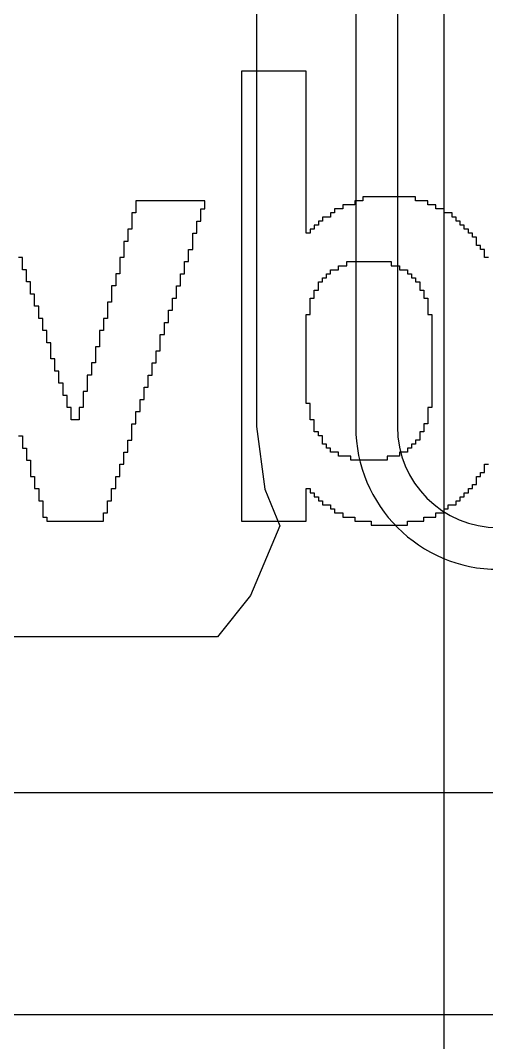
# Model space of a CAD drawing. Header units: millimetres. Extents: x -1.9 to 9.1, y -3.1 to 5.4.
# Drawn here: x 0.3933 to 0.4269, y 0.283 to 0.3566 of the extents above; entities that cross this region are included whole.
import ezdxf

# ---------------------------------------------------------------- set-up
doc = ezdxf.new("R2010")
doc.units = ezdxf.units.MM
doc.header["$MEASUREMENT"] = 0
for name, color, linetype in [('BottomLayer', 5, 'Continuous'), ('BottomOverlay', 54, 'Continuous'), ('TopLayer', 1, 'Continuous'), ('TopPaste', 8, 'Continuous'), ('TopSolder', 216, 'Continuous')]:
    doc.layers.add(name, color=color, linetype=linetype)

# ---------------------------------------------------------------- blocks, each defined once
blk = doc.blocks.new('OSHW__25___B_1')
at = {"layer": 'BottomOverlay'}
for p, q in [((-0.020717, 0.089151), (-0.021594, 0.089151)), ((-0.021594, 0.089151), (-0.021594, 0.088858)), ((-0.019549, 0.089443), (-0.020717, 0.089443)), ((-0.020717, 0.089443), (-0.020717, 0.089151)), ((-0.016919, 0.089735), (-0.019549, 0.089735)), ((-0.019549, 0.089735), (-0.019549, 0.089443)), ((-0.016919, 0.089443), (-0.016919, 0.089735)), ((-0.015751, 0.089443), (-0.016919, 0.089443)), ((-0.015751, 0.089151), (-0.015751, 0.089443)), ((-0.014874, 0.089151), (-0.015751, 0.089151)), ((-0.014874, 0.088858), (-0.014874, 0.089151)), ((-0.00757, 0.089443), (-0.012245, 0.089443)), ((-0.012245, 0.089443), (-0.012245, 0.089151)), ((-0.012245, 0.089151), (-0.012245, 0.088858)), ((-0.00757, 0.089151), (-0.00757, 0.089443)), ((-0.00757, 0.088858), (-0.00757, 0.089151)), ((0.006454, 0.089443), (0.002364, 0.089443)), ((0.002364, 0.089443), (0.002364, 0.089151)), ((0.002364, 0.089151), (0.002364, 0.088858)), ((0.006454, 0.089151), (0.006454, 0.089443)), ((0.006746, 0.089151), (0.006454, 0.089151)), ((0.006746, 0.088858), (0.006746, 0.089151)), ((-0.022178, 0.088566), (-0.02247, 0.088566)), ((-0.02247, 0.088566), (-0.02247, 0.088274)), ((-0.021594, 0.088858), (-0.022178, 0.088858)), ((-0.022178, 0.088858), (-0.022178, 0.088566)), ((-0.01429, 0.088858), (-0.014874, 0.088858)), ((-0.01429, 0.088566), (-0.01429, 0.088858)), ((-0.013998, 0.088566), (-0.01429, 0.088566)), ((-0.013998, 0.088274), (-0.013998, 0.088566)), ((-0.012245, 0.088858), (-0.012245, 0.088566)), ((-0.012245, 0.088566), (-0.012245, 0.088274)), ((-0.00757, 0.088566), (-0.00757, 0.088858)), ((-0.00757, 0.088274), (-0.00757, 0.088566)), ((0.002364, 0.088858), (0.002071, 0.088858)), ((0.002071, 0.088858), (0.002071, 0.088566)), ((0.002071, 0.088566), (0.002071, 0.088274)), ((0.006746, 0.088566), (0.006746, 0.088858)), ((0.006746, 0.088274), (0.006746, 0.088566)), ((-0.023347, 0.08769), (-0.023639, 0.08769)), ((-0.023639, 0.08769), (-0.023639, 0.087398)), ((-0.023055, 0.087982), (-0.023347, 0.087982)), ((-0.023347, 0.087982), (-0.023347, 0.08769)), ((-0.02247, 0.088274), (-0.023055, 0.088274)), ((-0.023055, 0.088274), (-0.023055, 0.087982)), ((-0.013413, 0.088274), (-0.013998, 0.088274)), ((-0.013413, 0.087982), (-0.013413, 0.088274)), ((-0.013121, 0.087982), (-0.013413, 0.087982)), ((-0.013121, 0.08769), (-0.013121, 0.087982)), ((-0.012829, 0.08769), (-0.013121, 0.08769)), ((-0.012829, 0.087398), (-0.012829, 0.08769)), ((-0.012245, 0.088274), (-0.012245, 0.087982)), ((-0.012245, 0.087982), (-0.012245, 0.08769)), ((-0.012245, 0.08769), (-0.012245, 0.087398)), ((-0.00757, 0.087982), (-0.00757, 0.088274)), ((-0.00757, 0.08769), (-0.00757, 0.087982)), ((-0.00757, 0.087398), (-0.00757, 0.08769)), ((0.002071, 0.087982), (0.001779, 0.087982)), ((0.001779, 0.087982), (0.001779, 0.08769)), ((0.001779, 0.08769), (0.001779, 0.087398)), ((0.002071, 0.088274), (0.002071, 0.087982)), ((0.006746, 0.087982), (0.006746, 0.088274)), ((0.007038, 0.087982), (0.006746, 0.087982)), ((0.007038, 0.08769), (0.007038, 0.087982)), ((0.007038, 0.087398), (0.007038, 0.08769)), ((-0.023931, 0.087105), (-0.024223, 0.087105)), ((-0.024223, 0.087105), (-0.024223, 0.086813)), ((-0.023639, 0.087398), (-0.023931, 0.087398)), ((-0.023931, 0.087398), (-0.023931, 0.087105)), ((-0.012537, 0.087398), (-0.012829, 0.087398)), ((-0.012537, 0.087105), (-0.012537, 0.087398)), ((-0.012245, 0.087105), (-0.012537, 0.087105)), ((-0.012245, 0.087398), (-0.012245, 0.087105)), ((-0.00757, 0.087105), (-0.00757, 0.087398)), ((-0.00757, 0.086813), (-0.00757, 0.087105)), ((0.001779, 0.087105), (0.001487, 0.087105)), ((0.001487, 0.087105), (0.001487, 0.086813)), ((0.001779, 0.087398), (0.001779, 0.087105)), ((0.007038, 0.087105), (0.007038, 0.087398)), ((0.007331, 0.087105), (0.007038, 0.087105)), ((0.007331, 0.086813), (0.007331, 0.087105)), ((-0.024516, 0.086229), (-0.024808, 0.086229)), ((-0.024808, 0.086229), (-0.024808, 0.085937)), ((-0.024223, 0.086813), (-0.024516, 0.086813)), ((-0.024516, 0.086813), (-0.024516, 0.086521)), ((-0.024516, 0.086521), (-0.024516, 0.086229)), ((-0.00757, 0.086521), (-0.00757, 0.086813)), ((-0.00757, 0.086229), (-0.00757, 0.086521)), ((-0.00757, 0.085937), (-0.00757, 0.086229)), ((0.001487, 0.086229), (0.001195, 0.086229)), ((0.001195, 0.086229), (0.001195, 0.085937)), ((0.001487, 0.086813), (0.001487, 0.086521)), ((0.001487, 0.086521), (0.001487, 0.086229)), ((0.007331, 0.086521), (0.007331, 0.086813)), ((0.007331, 0.086229), (0.007331, 0.086521)), ((0.007623, 0.086229), (0.007331, 0.086229)), ((0.007623, 0.085937), (0.007623, 0.086229)), ((-0.024808, 0.085937), (-0.0251, 0.085937)), ((-0.0251, 0.085937), (-0.0251, 0.085645)), ((-0.0251, 0.085645), (-0.0251, 0.085352)), ((-0.00757, 0.085645), (-0.00757, 0.085937)), ((-0.00757, 0.085352), (-0.00757, 0.085645)), ((0.001195, 0.085937), (0.001195, 0.085645)), ((0.001195, 0.085645), (0.001195, 0.085352)), ((0.007623, 0.085645), (0.007623, 0.085937)), ((0.007623, 0.085352), (0.007623, 0.085645)), ((-0.0251, 0.085352), (-0.025392, 0.085352)), ((-0.018964, 0.084476), (-0.018964, 0.084768)), ((-0.018964, 0.084768), (-0.018088, 0.084768)), ((-0.018088, 0.084768), (-0.018088, 0.08506)), ((-0.018088, 0.08506), (-0.015458, 0.08506)), ((-0.015458, 0.08506), (-0.015458, 0.084768)), ((-0.015458, 0.084768), (-0.014582, 0.084768)), ((-0.014582, 0.084768), (-0.014582, 0.084476)), ((-0.00757, 0.08506), (-0.00757, 0.085352)), ((-0.00757, 0.084768), (-0.00757, 0.08506)), ((-0.00757, 0.084476), (-0.00757, 0.084768)), ((0.001195, 0.085352), (0.000903, 0.085352)), ((0.000903, 0.085352), (0.000903, 0.08506)), ((0.000903, 0.08506), (0.000903, 0.084768)), ((0.000903, 0.084768), (0.000903, 0.084476)), ((0.007623, 0.08506), (0.007623, 0.085352)), ((0.007915, 0.08506), (0.007623, 0.08506)), ((0.007915, 0.084768), (0.007915, 0.08506)), ((0.007915, 0.084476), (0.007915, 0.084768)), ((-0.019841, 0.083892), (-0.019841, 0.084184)), ((-0.019841, 0.084184), (-0.019549, 0.084184)), ((-0.019549, 0.084184), (-0.019549, 0.084476)), ((-0.019549, 0.084476), (-0.018964, 0.084476)), ((-0.014582, 0.084476), (-0.013998, 0.084476)), ((-0.013998, 0.084476), (-0.013998, 0.084184)), ((-0.013998, 0.084184), (-0.013706, 0.084184)), ((-0.013706, 0.084184), (-0.013706, 0.083892)), ((-0.00757, 0.084184), (-0.00757, 0.084476)), ((-0.00757, 0.083892), (-0.00757, 0.084184)), ((0.000903, 0.084476), (0.000611, 0.084476)), ((0.000611, 0.084476), (0.000611, 0.084184)), ((0.000611, 0.084184), (0.000611, 0.083892)), ((0.007915, 0.084184), (0.007915, 0.084476)), ((0.008207, 0.084184), (0.007915, 0.084184)), ((0.008207, 0.083892), (0.008207, 0.084184)), ((-0.020425, 0.083307), (-0.020425, 0.083599)), ((-0.020425, 0.083599), (-0.020133, 0.083599)), ((-0.020425, 0.083015), (-0.020425, 0.083307)), ((-0.020133, 0.083599), (-0.020133, 0.083892)), ((-0.020133, 0.083892), (-0.019841, 0.083892)), ((-0.013706, 0.083892), (-0.013413, 0.083892)), ((-0.013413, 0.083892), (-0.013413, 0.083599)), ((-0.013413, 0.083599), (-0.013413, 0.083307)), ((-0.013413, 0.083307), (-0.013121, 0.083307)), ((-0.013121, 0.083307), (-0.013121, 0.083015)), ((-0.00757, 0.083599), (-0.00757, 0.083892)), ((-0.00757, 0.083307), (-0.00757, 0.083599)), ((-0.00757, 0.083015), (-0.00757, 0.083307)), ((0.000611, 0.083599), (0.000318, 0.083599)), ((0.000318, 0.083599), (0.000318, 0.083307)), ((0.000318, 0.083307), (0.000318, 0.083015)), ((0.000611, 0.083892), (0.000611, 0.083599)), ((0.008207, 0.083599), (0.008207, 0.083892)), ((0.008207, 0.083307), (0.008207, 0.083599)), ((0.008499, 0.083307), (0.008207, 0.083307)), ((-0.020717, 0.082723), (-0.020717, 0.083015)), ((-0.020717, 0.083015), (-0.020425, 0.083015)), ((-0.020717, 0.082431), (-0.020717, 0.082723)), ((-0.013121, 0.083015), (-0.012829, 0.083015)), ((-0.012829, 0.083015), (-0.012829, 0.082723)), ((-0.012829, 0.082723), (-0.012829, 0.082431)), ((-0.00757, 0.082723), (-0.00757, 0.083015)), ((-0.00757, 0.082431), (-0.00757, 0.082723)), ((0.000318, 0.083015), (0.000318, 0.082723)), ((0.000318, 0.082723), (0.000318, 0.082431)), ((-0.02101, 0.082139), (-0.02101, 0.082431)), ((-0.02101, 0.082431), (-0.020717, 0.082431)), ((-0.02101, 0.081846), (-0.02101, 0.082139)), ((-0.02101, 0.081554), (-0.02101, 0.081846)), ((-0.012829, 0.082431), (-0.012829, 0.082139)), ((-0.012829, 0.082139), (-0.012537, 0.082139)), ((-0.012537, 0.082139), (-0.012537, 0.081846)), ((-0.012537, 0.081846), (-0.012537, 0.081554)), ((-0.00757, 0.082139), (-0.00757, 0.082431)), ((-0.00757, 0.081846), (-0.00757, 0.082139)), ((-0.00757, 0.081554), (-0.00757, 0.081846)), ((0.000318, 0.082431), (0.000026, 0.082431)), ((0.000026, 0.082431), (0.000026, 0.082139)), ((0.000026, 0.082139), (0.000026, 0.081846)), ((0.000026, 0.081846), (0.000026, 0.081554)), ((0.004117, 0.081846), (0.004117, 0.082139)), ((0.004117, 0.082139), (0.004701, 0.082139)), ((0.004117, 0.081554), (0.004117, 0.081846)), ((0.004701, 0.082139), (0.004701, 0.081846)), ((0.004701, 0.081846), (0.004701, 0.081554)), ((-0.021302, 0.08097), (-0.021302, 0.081262)), ((-0.021302, 0.081262), (-0.02101, 0.081262)), ((-0.02101, 0.081262), (-0.02101, 0.081554)), ((-0.012537, 0.081554), (-0.012537, 0.081262)), ((-0.012537, 0.081262), (-0.012537, 0.08097)), ((-0.00757, 0.081262), (-0.00757, 0.081554)), ((-0.00757, 0.08097), (-0.00757, 0.081262)), ((0.000026, 0.081554), (-0.000266, 0.081554)), ((-0.000266, 0.081554), (-0.000266, 0.081262)), ((-0.000266, 0.081262), (-0.000266, 0.08097)), ((0.003825, 0.08097), (0.003825, 0.081262)), ((0.003825, 0.081262), (0.004117, 0.081262)), ((0.004117, 0.081262), (0.004117, 0.081554)), ((0.004701, 0.081554), (0.004701, 0.081262)), ((0.004701, 0.081262), (0.004993, 0.081262)), ((0.004993, 0.081262), (0.004993, 0.08097)), ((-0.021302, 0.080678), (-0.021302, 0.08097)), ((-0.021302, 0.080386), (-0.021302, 0.080678)), ((-0.021302, 0.080093), (-0.021302, 0.080386)), ((-0.012537, 0.08097), (-0.012245, 0.08097)), ((-0.012245, 0.08097), (-0.012245, 0.080678)), ((-0.012245, 0.080678), (-0.012245, 0.080386)), ((-0.012245, 0.080386), (-0.012245, 0.080093)), ((-0.00757, 0.080678), (-0.00757, 0.08097)), ((-0.00757, 0.080386), (-0.00757, 0.080678)), ((-0.00757, 0.080093), (-0.00757, 0.080386)), ((-0.000266, 0.080678), (-0.000558, 0.080678)), ((-0.000558, 0.080678), (-0.000558, 0.080386)), ((-0.000558, 0.080386), (-0.000558, 0.080093)), ((-0.000266, 0.08097), (-0.000266, 0.080678)), ((0.003825, 0.080678), (0.003825, 0.08097)), ((0.003825, 0.080386), (0.003825, 0.080678)), ((0.003825, 0.080093), (0.003825, 0.080386)), ((0.004993, 0.08097), (0.004993, 0.080678)), ((0.004993, 0.080678), (0.004993, 0.080386)), ((0.004993, 0.080386), (0.005285, 0.080386)), ((0.005285, 0.080386), (0.005285, 0.080093)), ((-0.021302, 0.079801), (-0.021302, 0.080093)), ((-0.021302, 0.079509), (-0.021302, 0.079801)), ((-0.012245, 0.080093), (-0.012245, 0.079801)), ((-0.012245, 0.079801), (-0.012245, 0.079509)), ((-0.00757, 0.079801), (-0.00757, 0.080093)), ((-0.00757, 0.079509), (-0.00757, 0.079801)), ((-0.000558, 0.079801), (-0.00085, 0.079801)), ((-0.00085, 0.079801), (-0.00085, 0.079509)), ((-0.000558, 0.080093), (-0.000558, 0.079801)), ((0.003532, 0.079801), (0.003532, 0.080093)), ((0.003532, 0.080093), (0.003825, 0.080093)), ((0.003532, 0.079509), (0.003532, 0.079801)), ((0.005285, 0.080093), (0.005285, 0.079801)), ((0.005285, 0.079801), (0.005285, 0.079509)), ((-0.021302, 0.079217), (-0.021302, 0.079509)), ((-0.021302, 0.078925), (-0.021302, 0.079217)), ((-0.021302, 0.078633), (-0.021302, 0.078925)), ((-0.012245, 0.079509), (-0.012245, 0.079217)), ((-0.012245, 0.079217), (-0.012245, 0.078925)), ((-0.012245, 0.078925), (-0.012245, 0.078633)), ((-0.00757, 0.079217), (-0.00757, 0.079509)), ((-0.00757, 0.078925), (-0.00757, 0.079217)), ((-0.00757, 0.078633), (-0.00757, 0.078925)), ((-0.00085, 0.078925), (-0.001142, 0.078925)), ((-0.001142, 0.078925), (-0.001142, 0.078633)), ((-0.00085, 0.079509), (-0.00085, 0.079217)), ((-0.00085, 0.079217), (-0.00085, 0.078925)), ((0.00324, 0.078633), (0.00324, 0.078925)), ((0.00324, 0.078925), (0.003532, 0.078925)), ((0.003532, 0.079217), (0.003532, 0.079509)), ((0.003532, 0.078925), (0.003532, 0.079217)), ((0.005285, 0.079509), (0.005577, 0.079509)), ((0.005577, 0.079509), (0.005577, 0.079217)), ((0.005577, 0.079217), (0.005577, 0.078925)), ((0.005577, 0.078925), (0.005577, 0.078633)), ((-0.021302, 0.07834), (-0.021302, 0.078633)), ((-0.021302, 0.078048), (-0.021302, 0.07834)), ((-0.012245, 0.078633), (-0.012245, 0.07834)), ((-0.012245, 0.07834), (-0.012245, 0.078048)), ((-0.00757, 0.07834), (-0.00757, 0.078633)), ((-0.00757, 0.078048), (-0.00757, 0.07834)), ((-0.001142, 0.078633), (-0.001142, 0.07834)), ((-0.001142, 0.07834), (-0.001142, 0.078048)), ((0.00324, 0.07834), (0.00324, 0.078633)), ((0.00324, 0.078048), (0.00324, 0.07834)), ((0.005577, 0.078633), (0.00587, 0.078633)), ((0.00587, 0.078633), (0.00587, 0.07834)), ((0.00587, 0.07834), (0.00587, 0.078048)), ((-0.021302, 0.077756), (-0.021302, 0.078048)), ((-0.021302, 0.077464), (-0.021302, 0.077756)), ((-0.021302, 0.077172), (-0.021302, 0.077464)), ((-0.012245, 0.078048), (-0.012245, 0.077756)), ((-0.012245, 0.077756), (-0.012245, 0.077464)), ((-0.012245, 0.077464), (-0.012245, 0.077172)), ((-0.00757, 0.077756), (-0.00757, 0.078048)), ((-0.00757, 0.077464), (-0.00757, 0.077756)), ((-0.00757, 0.077172), (-0.00757, 0.077464)), ((-0.001142, 0.078048), (-0.001435, 0.078048)), ((-0.001435, 0.078048), (-0.001435, 0.077756)), ((-0.001435, 0.077756), (-0.001435, 0.077464)), ((-0.001435, 0.077464), (-0.001435, 0.077172)), ((0.002948, 0.077756), (0.002948, 0.078048)), ((0.002948, 0.078048), (0.00324, 0.078048)), ((0.002948, 0.077464), (0.002948, 0.077756)), ((0.002948, 0.077172), (0.002948, 0.077464)), ((0.00587, 0.078048), (0.00587, 0.077756)), ((0.00587, 0.077756), (0.006162, 0.077756)), ((0.006162, 0.077756), (0.006162, 0.077464)), ((0.006162, 0.077464), (0.006162, 0.077172)), ((-0.021302, 0.07688), (-0.021302, 0.077172)), ((-0.021302, 0.076587), (-0.021302, 0.07688)), ((-0.012245, 0.077172), (-0.012245, 0.07688)), ((-0.012245, 0.07688), (-0.012245, 0.076587)), ((-0.00757, 0.07688), (-0.00757, 0.077172)), ((-0.00757, 0.076587), (-0.00757, 0.07688)), ((-0.001435, 0.077172), (-0.001727, 0.077172)), ((-0.001727, 0.077172), (-0.001727, 0.07688)), ((-0.001727, 0.07688), (-0.001727, 0.076587)), ((0.002656, 0.076587), (0.002656, 0.07688)), ((0.002656, 0.07688), (0.002948, 0.07688)), ((0.002948, 0.07688), (0.002948, 0.077172)), ((0.006162, 0.077172), (0.006162, 0.07688)), ((0.006162, 0.07688), (0.006162, 0.076587)), ((-0.021302, 0.076295), (-0.021302, 0.076587)), ((-0.021302, 0.076003), (-0.021302, 0.076295)), ((-0.021302, 0.075711), (-0.021302, 0.076003)), ((-0.012245, 0.076587), (-0.012245, 0.076295)), ((-0.012245, 0.076295), (-0.012245, 0.076003)), ((-0.012245, 0.076003), (-0.012245, 0.075711)), ((-0.00757, 0.076295), (-0.00757, 0.076587)), ((-0.00757, 0.076003), (-0.00757, 0.076295)), ((-0.00757, 0.075711), (-0.00757, 0.076003)), ((-0.001727, 0.076003), (-0.002019, 0.076003)), ((-0.002019, 0.076003), (-0.002019, 0.075711)), ((-0.001727, 0.076587), (-0.001727, 0.076295)), ((-0.001727, 0.076295), (-0.001727, 0.076003)), ((0.002656, 0.076295), (0.002656, 0.076587)), ((0.002656, 0.076003), (0.002656, 0.076295)), ((0.002656, 0.075711), (0.002656, 0.076003)), ((0.006162, 0.076587), (0.006454, 0.076587)), ((0.006454, 0.076587), (0.006454, 0.076295)), ((0.006454, 0.076295), (0.006454, 0.076003)), ((0.006454, 0.076003), (0.006454, 0.075711)), ((-0.021302, 0.075419), (-0.021302, 0.075711)), ((-0.021302, 0.075127), (-0.021302, 0.075419)), ((-0.012245, 0.075711), (-0.012245, 0.075419)), ((-0.012245, 0.075419), (-0.012245, 0.075127)), ((-0.00757, 0.075419), (-0.00757, 0.075711)), ((-0.00757, 0.075127), (-0.00757, 0.075419)), ((-0.002019, 0.075711), (-0.002019, 0.075419)), ((-0.002019, 0.075419), (-0.002019, 0.075127)), ((0.002364, 0.075419), (0.002364, 0.075711)), ((0.002364, 0.075711), (0.002656, 0.075711)), ((0.002364, 0.075127), (0.002364, 0.075419)), ((0.006454, 0.075711), (0.006746, 0.075711)), ((0.006746, 0.075711), (0.006746, 0.075419)), ((0.006746, 0.075419), (0.006746, 0.075127)), ((-0.021302, 0.074834), (-0.021302, 0.075127)), ((-0.021302, 0.074542), (-0.021302, 0.074834)), ((-0.02101, 0.074542), (-0.021302, 0.074542)), ((-0.02101, 0.07425), (-0.02101, 0.074542)), ((-0.012245, 0.074542), (-0.012537, 0.074542)), ((-0.012537, 0.074542), (-0.012537, 0.07425)), ((-0.012245, 0.075127), (-0.012245, 0.074834)), ((-0.012245, 0.074834), (-0.012245, 0.074542)), ((-0.00757, 0.074834), (-0.00757, 0.075127)), ((-0.00757, 0.074542), (-0.00757, 0.074834)), ((-0.00757, 0.07425), (-0.00757, 0.074542)), ((-0.002019, 0.075127), (-0.002311, 0.075127)), ((-0.002311, 0.075127), (-0.002311, 0.074834)), ((-0.002311, 0.074834), (-0.002311, 0.074542)), ((-0.002311, 0.074542), (-0.002311, 0.07425)), ((0.002071, 0.074542), (0.002071, 0.074834)), ((0.002071, 0.074834), (0.002364, 0.074834)), ((0.002071, 0.07425), (0.002071, 0.074542)), ((0.002364, 0.074834), (0.002364, 0.075127)), ((0.006746, 0.075127), (0.006746, 0.074834)), ((0.006746, 0.074834), (0.007038, 0.074834)), ((0.007038, 0.074834), (0.007038, 0.074542)), ((0.007038, 0.074542), (0.007038, 0.07425)), ((-0.02101, 0.073958), (-0.02101, 0.07425)), ((-0.02101, 0.073666), (-0.02101, 0.073958)), ((-0.02101, 0.073374), (-0.02101, 0.073666)), ((-0.012537, 0.07425), (-0.012537, 0.073958)), ((-0.012537, 0.073958), (-0.012537, 0.073666)), ((-0.012537, 0.073666), (-0.012537, 0.073374)), ((-0.00757, 0.073958), (-0.00757, 0.07425)), ((-0.00757, 0.073666), (-0.00757, 0.073958)), ((-0.00757, 0.073374), (-0.00757, 0.073666)), ((-0.002311, 0.07425), (-0.002603, 0.07425)), ((-0.002603, 0.07425), (-0.002603, 0.073958)), ((-0.002603, 0.073958), (-0.002603, 0.073666)), ((-0.002603, 0.073666), (-0.002603, 0.073374)), ((0.001779, 0.073374), (0.001779, 0.073666)), ((0.001779, 0.073666), (0.002071, 0.073666)), ((0.002071, 0.073958), (0.002071, 0.07425)), ((0.002071, 0.073666), (0.002071, 0.073958)), ((0.007038, 0.07425), (0.007038, 0.073958)), ((0.007038, 0.073958), (0.007331, 0.073958)), ((0.007331, 0.073958), (0.007331, 0.073666)), ((0.007331, 0.073666), (0.007331, 0.073374)), ((-0.020717, 0.073374), (-0.02101, 0.073374)), ((-0.020717, 0.073081), (-0.020717, 0.073374)), ((-0.020717, 0.072789), (-0.020717, 0.073081)), ((-0.012537, 0.073374), (-0.012829, 0.073374)), ((-0.012829, 0.073374), (-0.012829, 0.073081)), ((-0.012829, 0.073081), (-0.012829, 0.072789)), ((-0.00757, 0.073081), (-0.00757, 0.073374)), ((-0.00757, 0.072789), (-0.00757, 0.073081)), ((-0.002603, 0.073374), (-0.002895, 0.073374)), ((-0.002895, 0.073374), (-0.002895, 0.073081)), ((-0.002895, 0.073081), (-0.002895, 0.072789)), ((0.001779, 0.073081), (0.001779, 0.073374)), ((0.001779, 0.072789), (0.001779, 0.073081)), ((0.007331, 0.073374), (0.007331, 0.073081)), ((0.007331, 0.073081), (0.007623, 0.073081)), ((0.007623, 0.073081), (0.007623, 0.072789)), ((-0.020425, 0.072789), (-0.020717, 0.072789)), ((-0.020425, 0.072497), (-0.020425, 0.072789)), ((-0.020425, 0.072205), (-0.020425, 0.072497)), ((-0.020133, 0.072205), (-0.020425, 0.072205)), ((-0.020133, 0.071913), (-0.020133, 0.072205)), ((-0.013121, 0.072205), (-0.013413, 0.072205)), ((-0.013413, 0.072205), (-0.013413, 0.071913)), ((-0.012829, 0.072789), (-0.013121, 0.072789)), ((-0.013121, 0.072789), (-0.013121, 0.072497)), ((-0.013121, 0.072497), (-0.013121, 0.072205)), ((-0.00757, 0.072497), (-0.00757, 0.072789)), ((-0.00757, 0.072205), (-0.00757, 0.072497)), ((-0.00757, 0.071913), (-0.00757, 0.072205)), ((-0.002895, 0.072497), (-0.003187, 0.072497)), ((-0.003187, 0.072497), (-0.003187, 0.072205)), ((-0.003187, 0.072205), (-0.003187, 0.071913)), ((-0.002895, 0.072789), (-0.002895, 0.072497)), ((0.001487, 0.072205), (0.001487, 0.072497)), ((0.001487, 0.072497), (0.001779, 0.072497)), ((0.001487, 0.071913), (0.001487, 0.072205)), ((0.001779, 0.072497), (0.001779, 0.072789)), ((0.007623, 0.072789), (0.007623, 0.072497)), ((0.007623, 0.072497), (0.007623, 0.072205)), ((0.007623, 0.072205), (0.007915, 0.072205)), ((0.007915, 0.072205), (0.007915, 0.071913)), ((-0.019841, 0.071913), (-0.020133, 0.071913)), ((-0.019841, 0.071621), (-0.019841, 0.071913)), ((-0.019549, 0.071621), (-0.019841, 0.071621)), ((-0.019549, 0.071329), (-0.019549, 0.071621)), ((-0.013706, 0.071621), (-0.013998, 0.071621)), ((-0.013998, 0.071621), (-0.013998, 0.071329)), ((-0.013413, 0.071913), (-0.013706, 0.071913)), ((-0.013706, 0.071913), (-0.013706, 0.071621)), ((-0.00757, 0.071621), (-0.00757, 0.071913)), ((-0.00757, 0.071329), (-0.00757, 0.071621)), ((-0.003187, 0.071621), (-0.00348, 0.071621)), ((-0.00348, 0.071621), (-0.00348, 0.071329)), ((-0.003187, 0.071913), (-0.003187, 0.071621)), ((0.001195, 0.071329), (0.001195, 0.071621)), ((0.001195, 0.071621), (0.001487, 0.071621)), ((0.001487, 0.071621), (0.001487, 0.071913)), ((0.007915, 0.071913), (0.007915, 0.071621)), ((0.007915, 0.071621), (0.007915, 0.071329)), ((-0.018964, 0.071329), (-0.019549, 0.071329)), ((-0.018964, 0.071036), (-0.018964, 0.071329)), ((-0.01838, 0.071036), (-0.018964, 0.071036)), ((-0.01838, 0.070744), (-0.01838, 0.071036)), ((-0.015166, 0.070744), (-0.01838, 0.070744)), ((-0.015166, 0.071036), (-0.015166, 0.070744)), ((-0.014582, 0.071036), (-0.015166, 0.071036)), ((-0.013998, 0.071329), (-0.014582, 0.071329)), ((-0.014582, 0.071329), (-0.014582, 0.071036)), ((-0.00757, 0.071036), (-0.00757, 0.071329)), ((-0.00757, 0.070744), (-0.00757, 0.071036)), ((-0.00757, 0.070452), (-0.00757, 0.070744)), ((-0.00348, 0.070744), (-0.003772, 0.070744)), ((-0.003772, 0.070744), (-0.003772, 0.070452)), ((-0.00348, 0.071329), (-0.00348, 0.071036)), ((-0.00348, 0.071036), (-0.00348, 0.070744)), ((0.001195, 0.071036), (0.001195, 0.071329)), ((0.001195, 0.070744), (0.001195, 0.071036)), ((0.001195, 0.070452), (0.001195, 0.070744)), ((0.007915, 0.071329), (0.008207, 0.071329)), ((0.008207, 0.071329), (0.008207, 0.071036)), ((0.008207, 0.071036), (0.008207, 0.070744)), ((0.008207, 0.070744), (0.008207, 0.070452)), ((-0.025392, 0.070452), (-0.0251, 0.070452)), ((-0.0251, 0.070452), (-0.0251, 0.07016)), ((-0.0251, 0.07016), (-0.0251, 0.069868)), ((-0.00757, 0.07016), (-0.00757, 0.070452)), ((-0.00757, 0.069868), (-0.00757, 0.07016)), ((-0.003772, 0.070452), (-0.003772, 0.07016)), ((-0.003772, 0.07016), (-0.003772, 0.069868)), ((0.000903, 0.07016), (0.000903, 0.070452)), ((0.000903, 0.070452), (0.001195, 0.070452)), ((0.000903, 0.069868), (0.000903, 0.07016)), ((0.008207, 0.070452), (0.008499, 0.070452)), ((-0.0251, 0.069868), (-0.024808, 0.069868)), ((-0.024808, 0.069868), (-0.024808, 0.069575)), ((-0.024808, 0.069575), (-0.024516, 0.069575)), ((-0.024516, 0.069575), (-0.024516, 0.069283)), ((-0.024516, 0.069283), (-0.024516, 0.068991)), ((-0.00757, 0.069575), (-0.00757, 0.069868)), ((-0.00757, 0.069283), (-0.00757, 0.069575)), ((-0.00757, 0.068991), (-0.00757, 0.069283)), ((-0.003772, 0.069868), (-0.004064, 0.069868)), ((-0.004064, 0.069868), (-0.004064, 0.069575)), ((-0.004064, 0.069575), (-0.004064, 0.069283)), ((-0.004064, 0.069283), (-0.004064, 0.068991)), ((0.000611, 0.068991), (0.000611, 0.069283)), ((0.000611, 0.069283), (0.000903, 0.069283)), ((0.000903, 0.069575), (0.000903, 0.069868)), ((0.000903, 0.069283), (0.000903, 0.069575)), ((-0.024516, 0.068991), (-0.024223, 0.068991)), ((-0.024223, 0.068991), (-0.024223, 0.068699)), ((-0.024223, 0.068699), (-0.023931, 0.068699)), ((-0.023931, 0.068699), (-0.023931, 0.068407)), ((-0.012537, 0.068407), (-0.012537, 0.068699)), ((-0.012537, 0.068699), (-0.012245, 0.068699)), ((-0.012245, 0.068699), (-0.012245, 0.068407)), ((-0.00757, 0.068699), (-0.00757, 0.068991)), ((-0.00757, 0.068407), (-0.00757, 0.068699)), ((-0.004064, 0.068699), (-0.004356, 0.068699)), ((-0.004356, 0.068699), (-0.004356, 0.068407)), ((-0.004064, 0.068991), (-0.004064, 0.068699)), ((0.000611, 0.068699), (0.000611, 0.068991)), ((0.000611, 0.068407), (0.000611, 0.068699)), ((-0.023931, 0.068407), (-0.023639, 0.068407)), ((-0.023639, 0.068407), (-0.023639, 0.068115)), ((-0.023639, 0.068115), (-0.023347, 0.068115)), ((-0.023347, 0.068115), (-0.023347, 0.067822)), ((-0.023347, 0.067822), (-0.023055, 0.067822)), ((-0.023055, 0.067822), (-0.023055, 0.06753)), ((-0.013413, 0.06753), (-0.013413, 0.067822)), ((-0.013413, 0.067822), (-0.013121, 0.067822)), ((-0.013121, 0.067822), (-0.013121, 0.068115)), ((-0.013121, 0.068115), (-0.012829, 0.068115)), ((-0.012829, 0.068115), (-0.012829, 0.068407)), ((-0.012829, 0.068407), (-0.012537, 0.068407)), ((-0.012245, 0.068407), (-0.012245, 0.068115)), ((-0.012245, 0.068115), (-0.012245, 0.067822)), ((-0.012245, 0.067822), (-0.012245, 0.06753)), ((-0.00757, 0.068115), (-0.00757, 0.068407)), ((-0.00757, 0.067822), (-0.00757, 0.068115)), ((-0.00757, 0.06753), (-0.00757, 0.067822)), ((-0.004356, 0.067822), (-0.004648, 0.067822)), ((-0.004648, 0.067822), (-0.004648, 0.06753)), ((-0.004356, 0.068407), (-0.004356, 0.068115)), ((-0.004356, 0.068115), (-0.004356, 0.067822)), ((0.000318, 0.068115), (0.000318, 0.068407)), ((0.000318, 0.068407), (0.000611, 0.068407)), ((0.000318, 0.067822), (0.000318, 0.068115)), ((0.000318, 0.06753), (0.000318, 0.067822)), ((-0.023055, 0.06753), (-0.022763, 0.06753)), ((-0.022763, 0.06753), (-0.022763, 0.067238)), ((-0.022763, 0.067238), (-0.022178, 0.067238)), ((-0.022178, 0.067238), (-0.022178, 0.066946)), ((-0.01429, 0.066946), (-0.01429, 0.067238)), ((-0.01429, 0.067238), (-0.013998, 0.067238)), ((-0.013998, 0.067238), (-0.013998, 0.06753)), ((-0.013998, 0.06753), (-0.013413, 0.06753)), ((-0.012245, 0.06753), (-0.012245, 0.067238)), ((-0.012245, 0.067238), (-0.012245, 0.066946)), ((-0.00757, 0.067238), (-0.00757, 0.06753)), ((-0.00757, 0.066946), (-0.00757, 0.067238)), ((-0.004648, 0.06753), (-0.004648, 0.067238)), ((-0.004648, 0.067238), (-0.004648, 0.066946)), ((0.000026, 0.066946), (0.000026, 0.067238)), ((0.000026, 0.067238), (0.000318, 0.067238)), ((0.000318, 0.067238), (0.000318, 0.06753)), ((-0.022178, 0.066946), (-0.021594, 0.066946)), ((-0.021594, 0.066946), (-0.021594, 0.066654)), ((-0.021594, 0.066654), (-0.02101, 0.066654)), ((-0.02101, 0.066654), (-0.02101, 0.066362)), ((-0.02101, 0.066362), (-0.020133, 0.066362)), ((-0.020133, 0.066362), (-0.020133, 0.06607)), ((-0.016335, 0.06607), (-0.016335, 0.066362)), ((-0.016335, 0.066362), (-0.015751, 0.066362)), ((-0.015751, 0.066362), (-0.015751, 0.066654)), ((-0.015751, 0.066654), (-0.014874, 0.066654)), ((-0.014874, 0.066654), (-0.014874, 0.066946)), ((-0.014874, 0.066946), (-0.01429, 0.066946)), ((-0.012245, 0.066946), (-0.012245, 0.066654)), ((-0.012245, 0.066654), (-0.012245, 0.066362)), ((-0.012245, 0.066362), (-0.012245, 0.06607)), ((-0.00757, 0.066654), (-0.00757, 0.066946)), ((-0.00757, 0.066362), (-0.00757, 0.066654)), ((-0.00757, 0.06607), (-0.00757, 0.066362)), ((-0.004648, 0.066946), (-0.00494, 0.066946)), ((-0.00494, 0.066946), (-0.00494, 0.066654)), ((-0.00494, 0.066654), (-0.00494, 0.066362)), ((-0.00494, 0.066362), (0.000026, 0.066362)), ((0.000026, 0.066654), (0.000026, 0.066946)), ((0.000026, 0.066362), (0.000026, 0.066654)), ((-0.020133, 0.06607), (-0.016335, 0.06607)), ((-0.012245, 0.06607), (-0.012245, 0.065777)), ((-0.012245, 0.065777), (-0.012245, 0.065485)), ((-0.00757, 0.065777), (-0.00757, 0.06607)), ((-0.00757, 0.065485), (-0.00757, 0.065777)), ((-0.012245, 0.065485), (-0.012245, 0.065193)), ((-0.012245, 0.065193), (-0.012245, 0.064901)), ((-0.012245, 0.064901), (-0.012245, 0.064609)), ((-0.00757, 0.065193), (-0.00757, 0.065485)), ((-0.00757, 0.064901), (-0.00757, 0.065193)), ((-0.00757, 0.064609), (-0.00757, 0.064901)), ((-0.012245, 0.064609), (-0.012245, 0.064316)), ((-0.012245, 0.064316), (-0.012245, 0.064024)), ((-0.00757, 0.064316), (-0.00757, 0.064609)), ((-0.00757, 0.064024), (-0.00757, 0.064316)), ((-0.012245, 0.064024), (-0.012245, 0.063732)), ((-0.012245, 0.063732), (-0.012245, 0.06344)), ((-0.012245, 0.06344), (-0.012245, 0.063148)), ((-0.00757, 0.063732), (-0.00757, 0.064024)), ((-0.00757, 0.06344), (-0.00757, 0.063732)), ((-0.00757, 0.063148), (-0.00757, 0.06344)), ((-0.012245, 0.063148), (-0.012245, 0.062856)), ((-0.012245, 0.062856), (-0.012245, 0.062563)), ((-0.00757, 0.062856), (-0.00757, 0.063148)), ((-0.00757, 0.062563), (-0.00757, 0.062856)), ((-0.012245, 0.062563), (-0.012245, 0.062271)), ((-0.012245, 0.062271), (-0.012245, 0.061979)), ((-0.012245, 0.061979), (-0.012245, 0.061687)), ((-0.00757, 0.062271), (-0.00757, 0.062563)), ((-0.00757, 0.061979), (-0.00757, 0.062271)), ((-0.00757, 0.061687), (-0.00757, 0.061979)), ((-0.012245, 0.061687), (-0.012245, 0.061395)), ((-0.012245, 0.061395), (-0.012245, 0.061103)), ((-0.00757, 0.061395), (-0.00757, 0.061687)), ((-0.00757, 0.061103), (-0.00757, 0.061395)), ((-0.012245, 0.061103), (-0.012245, 0.060811)), ((-0.012245, 0.060811), (-0.012245, 0.060518)), ((-0.012245, 0.060518), (-0.012245, 0.060226)), ((-0.00757, 0.060811), (-0.00757, 0.061103)), ((-0.00757, 0.060518), (-0.00757, 0.060811)), ((-0.00757, 0.060226), (-0.00757, 0.060518)), ((-0.012245, 0.060226), (-0.012245, 0.059934)), ((-0.012245, 0.059934), (-0.012245, 0.059642)), ((-0.00757, 0.059934), (-0.00757, 0.060226)), ((-0.00757, 0.059642), (-0.00757, 0.059934)), ((-0.012245, 0.059642), (-0.012245, 0.05935)), ((-0.012245, 0.05935), (-0.012245, 0.059057)), ((-0.012245, 0.059057), (-0.012245, 0.058765)), ((-0.00757, 0.05935), (-0.00757, 0.059642)), ((-0.00757, 0.059057), (-0.00757, 0.05935)), ((-0.00757, 0.058765), (-0.00757, 0.059057)), ((-0.012245, 0.058765), (-0.012245, 0.058473)), ((-0.012245, 0.058473), (-0.012245, 0.058181)), ((-0.00757, 0.058473), (-0.00757, 0.058765)), ((-0.00757, 0.058181), (-0.00757, 0.058473)), ((-0.012245, 0.058181), (-0.012245, 0.057889)), ((-0.012245, 0.057889), (-0.012245, 0.057597)), ((-0.012245, 0.057597), (-0.012245, 0.057305)), ((-0.00757, 0.057889), (-0.00757, 0.058181)), ((-0.00757, 0.057597), (-0.00757, 0.057889)), ((-0.00757, 0.057305), (-0.00757, 0.057597)), ((-0.012245, 0.057305), (-0.012245, 0.057012)), ((-0.012245, 0.057012), (-0.00757, 0.057012)), ((-0.00757, 0.057012), (-0.00757, 0.057305))]:
    blk.add_line(p, q, dxfattribs=at)
blk = doc.blocks.new('FTSH_105_01_F_DV_007_K_PLUGOUT_19')
at = {"layer": 'TopLayer'}
blk.add_line((0.014565, -0.127637), (0.014565, -0.032363), dxfattribs=at)
blk.add_arc((0.007282, -0.032363), 0.007282, 0, 90, dxfattribs=at)
at = {"layer": 'TopPaste'}
blk.add_line((0.014565, -0.127637), (0.014565, -0.032363), dxfattribs=at)
blk.add_arc((0.007282, -0.032363), 0.007282, 0, 90, dxfattribs=at)
at = {"layer": 'TopSolder'}
blk.add_line((0.017565, -0.127637), (0.017565, -0.032363), dxfattribs=at)
blk.add_arc((0.007282, -0.032363), 0.010282, 0, 90, dxfattribs=at)

msp = doc.modelspace()

# ---------------------------------------------------------------- linework, layer by layer
at = {"layer": 'BottomLayer'}
msp.add_line((0.423785, 0.413776), (0.423785, 0.149083), dxfattribs=at)
at = {"layer": 'TopLayer'}
for p, q in [((0.410286, 0.3675), (0.410286, 0.327363)), ((0.410286, 0.327363), (0.41088, 0.322851)), ((0.41088, 0.322851), (0.411971, 0.320216)), ((0.411971, 0.320216), (0.409853, 0.315189)), ((0.409853, 0.315189), (0.407472, 0.312215)), ((0.407472, 0.312215), (0.360007, 0.312215)), ((0.340858, 0.301), (1.011, 0.301)), ((0.253, 0.285), (0.555465, 0.285))]:
    msp.add_line(p, q, dxfattribs=at)

# ---------------------------------------------------------------- block references
at = {"rotation": 180}
for name, p in [('OSHW__25___B_1', (0.401621, 0.41)), ('FTSH_105_01_F_DV_007_K_PLUGOUT_19', (0.435, 0.295))]:
    msp.add_blockref(name, p, dxfattribs=at)

doc.saveas('drawing.dxf')
